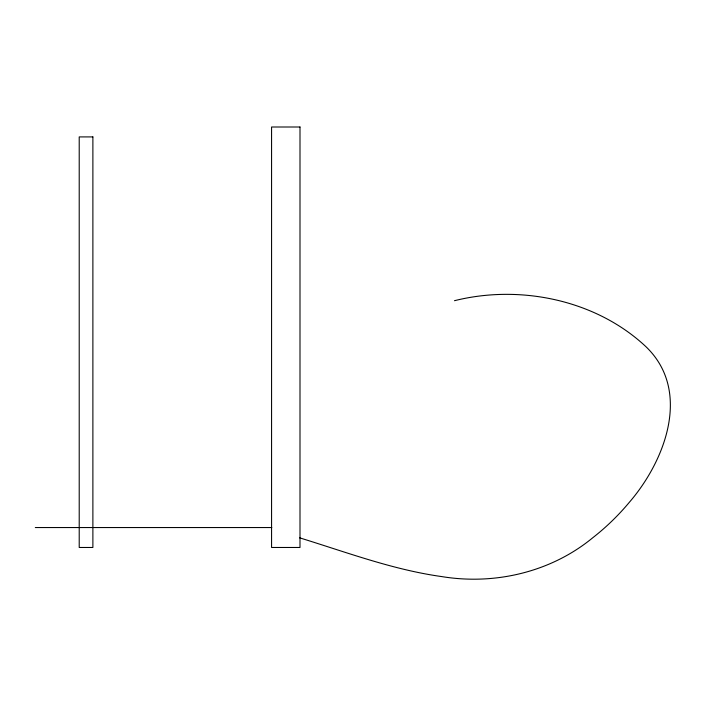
<?xml version="1.0" encoding="UTF-8"?>
<svg xmlns="http://www.w3.org/2000/svg" width="706" height="706" viewBox="0 0 706 706"><rect width="100%" height="100%" fill="white"/><g stroke="black" fill="none" stroke-linecap="round" stroke-linejoin="round"><path stroke-width="1.06" d="M454.47 300.703C520.093 284.244 595.935 299.838 645.858 346.611C692.145 391.009 664.981 461.168 629.152 502.522A238.928 238.928 0 0 1 592.758 537.751C550.989 572.169 494.765 585.3 441.718 576.581C392.836 569.768 346.469 552.224 299.529 537.804M35.3 527.55L271.81 527.55M299.997 127.001L271.572 127.001L271.572 547.477L299.997 547.477L299.997 127.001M92.883 136.911L79.213 136.911L79.213 547.477L92.883 547.477L92.883 136.911"/></g></svg>
